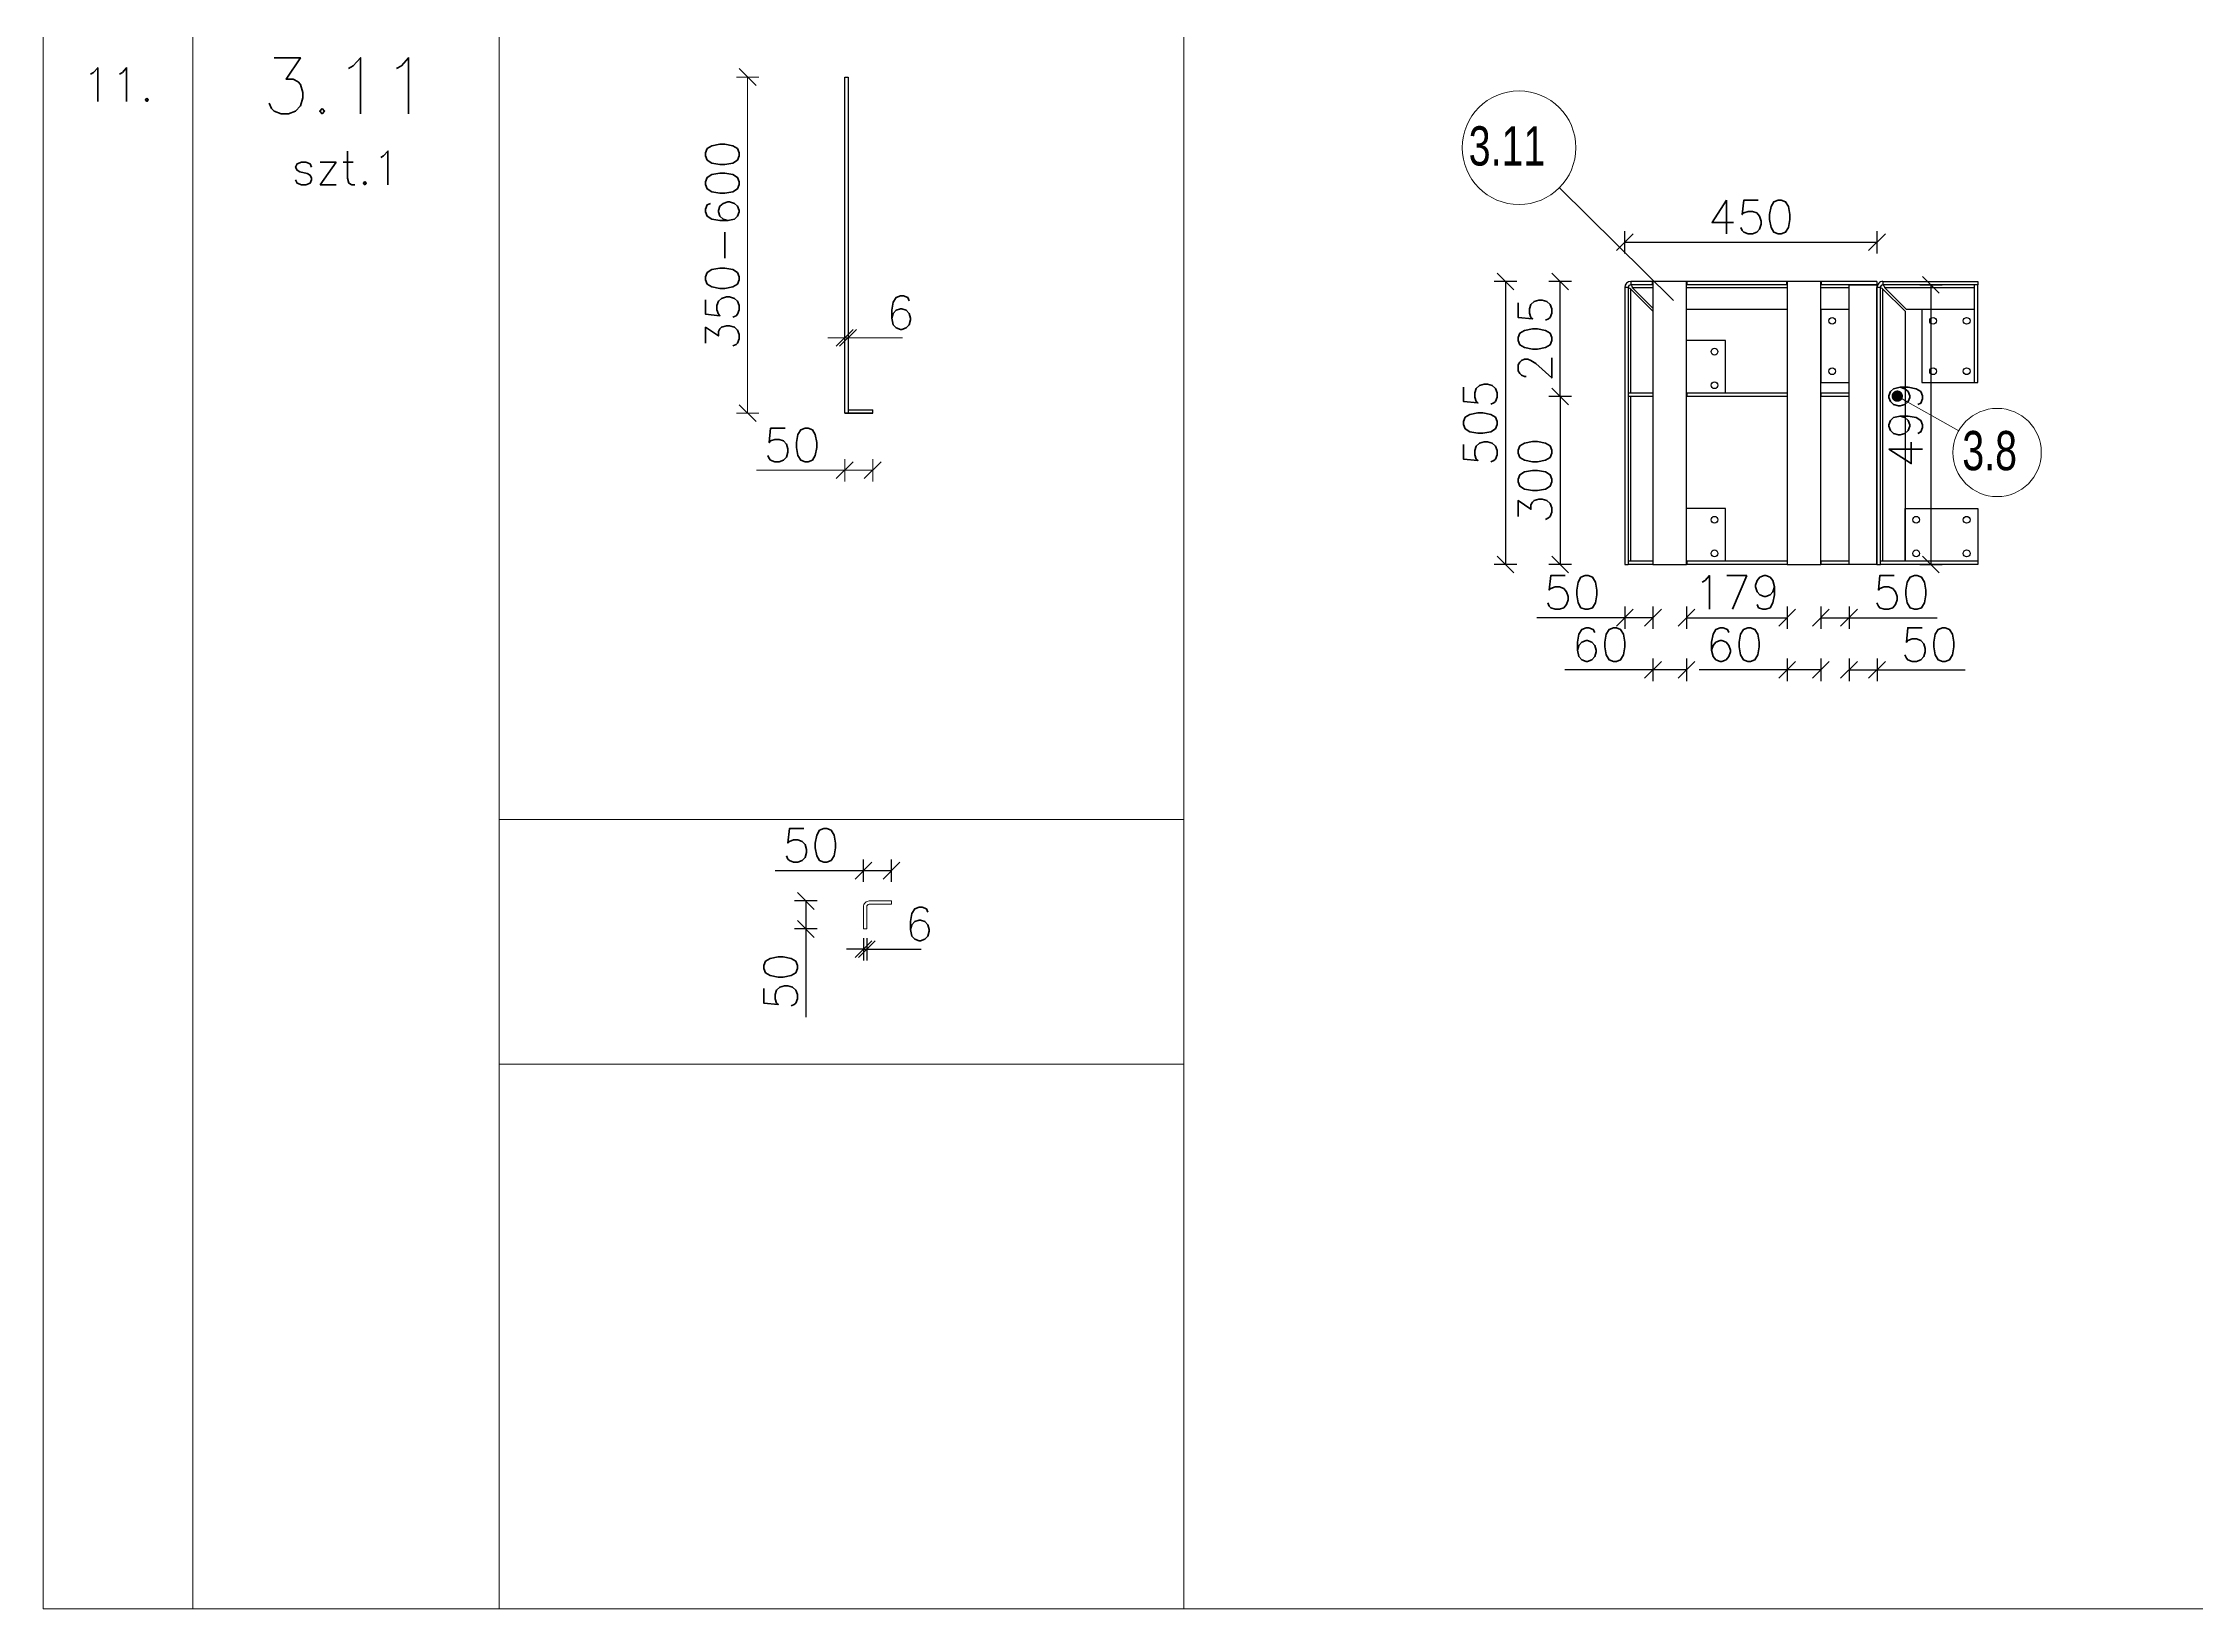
# Model space of a CAD drawing. Header units: millimetres. Extents: x 5046 to 103012, y -15969 to 47766.
# Drawn here: x 86872 to 90714, y 17 to 2812 of the extents above; entities that cross this region are included whole.
import ezdxf

# ---------------------------------------------------------------- set-up
doc = ezdxf.new("R2010")
doc.units = ezdxf.units.MM
doc.layers.get('0').update_dxf_attribs({"lineweight": 0})
doc.layers.get('Defpoints').update_dxf_attribs({"lineweight": 0})
for name, color, linetype, lineweight in [('DIM', 3, 'Continuous', 0), ('Pomocnicze', 252, 'Continuous', 0), ('TEXT', 2, 'Continuous', 0)]:
    doc.layers.add(name, color=color, linetype=linetype, lineweight=lineweight)
doc.layers.add('Profil główny', color=7, linetype='Continuous')
doc.styles.add('Opisy 1-20', font='simplex.shx', dxfattribs={"height": 100})
doc.styles.add('Skala 1-20', font='simplex.shx', dxfattribs={"height": 60})
doc.styles.add('SLDTEXTSTYLE0', font='TXT', dxfattribs={"width": 0.75})
doc.styles.add('SLDTEXTSTYLE1', font='TXT', dxfattribs={"width": 0.75})
doc.dimstyles.new('Skala 1-20', dxfattribs={"dimtxt": 6, "dimasz": 30, "dimexe": 20, "dimexo": 0.625, "dimgap": 15, "dimtad": 1, "dimdec": 0, "dimtxsty": 'Skala 1-20', "dimblk": 'OBLIQUE', "dimcen": 2.5, "dimadec": 0, "dimazin": 0, "dimtfac": 1, "dimtdec": 0, "dimtmove": 0, "dimatfit": 3, "dimldrblk": 'OBLIQUE', "dimfxl": 20, "dimfxlon": 1, "dimarcsym": 0})
doc.dimstyles.new('SLDDIMSTYLE3', dxfattribs={"dimtxt": 3.5, "dimasz": 3.302, "dimexe": 0, "dimexo": 0.0625, "dimgap": 0.875, "dimtad": 1, "dimdec": 0, "dimlfac": 20, "dimrnd": 1e-09, "dimzin": 12, "dimdsep": 46, "dimtxsty": 'SLDTEXTSTYLE0', "dimblk1": 'NONE', "dimblk2": 'NONE', "dimsah": 1, "dimcen": 0, "dimadec": 0, "dimazin": 3, "dimtfac": 1, "dimtdec": 0, "dimtofl": 0, "dimtmove": 0, "dimatfit": 3, "dimldrblk": 'NONE', "dimfxl": 1, "dimfrac": 2, "dimtolj": 1, "dimtzin": 12, "dimarcsym": 0})

# ---------------------------------------------------------------- blocks, each defined once
blk = doc.blocks.new('_Oblique')
at = {"color": 0, "linetype": 'ByBlock', "lineweight": -2}
blk.add_line((-0.5, -0.5), (0.5, 0.5), dxfattribs=at)
blk = doc.blocks.new('*D3398')
at = {"layer": 'Defpoints', "color": 0}
for p in [(-6, -575), (44, -575), (-6, -676.7)]:
    blk.add_point(p, dxfattribs=at)
at = {"layer": 'DIM', "color": 0, "lineweight": -2}
for p, q in [((-6, -676.7), (-163.1, -676.7)), ((-6, -656.7), (-6, -696.7)), ((44, -676.7), (-6, -676.7)), ((44, -656.7), (44, -696.7))]:
    blk.add_line(p, q, dxfattribs=at)
at = {"layer": 'DIM', "color": 0, "linetype": 'ByBlock', "lineweight": -2, "xscale": 30, "yscale": 30, "zscale": 30, "rotation": 180}
blk.add_blockref('_Oblique', (-6, -676.7), dxfattribs=at)
at = {"layer": 'DIM', "color": 0, "linetype": 'ByBlock', "lineweight": -2, "xscale": 30, "yscale": 30, "zscale": 30}
blk.add_blockref('_Oblique', (44, -676.7), dxfattribs=at)
at = {"layer": 'DIM', "color": 0, "insert": (-99.6, -631.7), "char_height": 60, "attachment_point": 5, "style": 'Skala 1-20'}
blk.add_mtext('50', dxfattribs=at)
blk = doc.blocks.new('*D3399')
at = {"layer": 'Defpoints', "color": 0}
for p in [(-6, -441.5), (0, -440.6), (0, -441.5)]:
    blk.add_point(p, dxfattribs=at)
at = {"layer": 'DIM', "color": 0, "lineweight": -2}
for p, q in [((-6, -440.9), (-6, -420.6)), ((0, -440.9), (0, -420.6)), ((-6, -440.6), (-36, -440.6)), ((-6, -440.6), (0, -440.6)), ((0, -440.6), (97.1, -440.6))]:
    blk.add_line(p, q, dxfattribs=at)
at = {"layer": 'DIM', "color": 0, "linetype": 'ByBlock', "lineweight": -2, "xscale": 30, "yscale": 30, "zscale": 30}
blk.add_blockref('_Oblique', (-6, -440.6), dxfattribs=at)
at = {"layer": 'DIM', "color": 0, "linetype": 'ByBlock', "lineweight": -2, "xscale": 30, "yscale": 30, "zscale": 30, "rotation": 180}
blk.add_blockref('_Oblique', (0, -440.6), dxfattribs=at)
at = {"layer": 'DIM', "color": 0, "insert": (93.6, -395.6), "char_height": 60, "attachment_point": 5, "style": 'Skala 1-20'}
blk.add_mtext('6', dxfattribs=at)
blk = doc.blocks.new('*D3400')
at = {"layer": 'Defpoints', "color": 0}
for p in [(-179.2, 25), (-6, 25), (-6, -575)]:
    blk.add_point(p, dxfattribs=at)
at = {"layer": 'DIM', "color": 0, "lineweight": -2}
for p, q in [((-159.2, 25), (-199.2, 25)), ((-179.2, -575), (-179.2, 25)), ((-159.2, -575), (-199.2, -575))]:
    blk.add_line(p, q, dxfattribs=at)
at = {"layer": 'DIM', "color": 0, "linetype": 'ByBlock', "lineweight": -2, "xscale": 30, "yscale": 30, "zscale": 30}
for p, rotation in [((-179.2, 25), 90), ((-179.2, -575), 270)]:
    blk.add_blockref('_Oblique', p, dxfattribs=dict(at, rotation=rotation))
at = {"layer": 'DIM', "color": 0, "insert": (-224.2, -275), "char_height": 60, "attachment_point": 5, "rotation": 90, "style": 'Skala 1-20'}
blk.add_mtext('350-600', dxfattribs=at)
blk = doc.blocks.new('SW_NOTE_0_16')
at = {"color": 0, "linetype": 'Continuous', "lineweight": 0}
blk.add_circle((-3.6, 3.57), 5.07, dxfattribs=at)
at = {"color": 0, "linetype": 'Continuous', "lineweight": 0, "insert": (-8.09, 5.48), "char_height": 3.5, "attachment_point": 1, "style": 'SLDTEXTSTYLE1'}
blk.add_mtext('3.11', dxfattribs=at)
blk = doc.blocks.new('_None')
blk = doc.blocks.new('SW_NOTE_0_21')
at = {"color": 0, "linetype": 'Continuous', "lineweight": 0}
blk.add_circle((3.43, -1.94), 3.94, dxfattribs=at)
at = {"color": 0, "linetype": 'Continuous', "lineweight": 0, "insert": (0.32, -0.02), "char_height": 3.5, "attachment_point": 1, "style": 'SLDTEXTSTYLE1'}
blk.add_mtext('3.8', dxfattribs=at)
blk = doc.blocks.new('_Dot')
at = {"color": 0, "linetype": 'ByBlock', "lineweight": -2}
blk.add_line((-0.5, 0), (-1, 0), dxfattribs=at)
at = {"color": 0, "linetype": 'ByBlock', "const_width": 0.5}
blk.add_lwpolyline([(-0.25, 0, 1), (0.25, 0, 1)], format="xyb", close=True, dxfattribs=at)
blk = doc.blocks.new('*D3808')
at = {"layer": 'Defpoints', "color": 0}
for p in [(89712.4, 2386.1), (89480.8, 1881.1), (89712.4, 1881.1)]:
    blk.add_point(p, dxfattribs=at)
at = {"layer": 'DIM', "color": 0, "lineweight": -2}
for p, q in [((89500.8, 2386.1), (89460.8, 2386.1)), ((89480.8, 2386.1), (89480.8, 1881.1)), ((89500.8, 1881.1), (89460.8, 1881.1))]:
    blk.add_line(p, q, dxfattribs=at)
at = {"layer": 'DIM', "color": 0, "linetype": 'ByBlock', "lineweight": -2, "xscale": 30, "yscale": 30, "zscale": 30}
for p, rotation in [((89480.8, 2386.1), 90), ((89480.8, 1881.1), 270)]:
    blk.add_blockref('_Oblique', p, dxfattribs=dict(at, rotation=rotation))
at = {"layer": 'DIM', "color": 0, "insert": (89435.8, 2133.6), "char_height": 60, "attachment_point": 5, "rotation": 90, "style": 'Skala 1-20'}
blk.add_mtext('505', dxfattribs=at)
blk = doc.blocks.new('*D3809')
at = {"layer": 'Defpoints', "color": 0}
for p in [(89899.9, 2181.1), (89578.3, 1881.1), (89899.9, 1881.1)]:
    blk.add_point(p, dxfattribs=at)
at = {"layer": 'DIM', "color": 0, "lineweight": -2}
for p, q in [((89598.3, 2181.1), (89558.3, 2181.1)), ((89578.3, 2181.1), (89578.3, 1881.1)), ((89598.3, 1881.1), (89558.3, 1881.1))]:
    blk.add_line(p, q, dxfattribs=at)
at = {"layer": 'DIM', "color": 0, "linetype": 'ByBlock', "lineweight": -2, "xscale": 30, "yscale": 30, "zscale": 30}
for p, rotation in [((89578.3, 2181.1), 90), ((89578.3, 1881.1), 270)]:
    blk.add_blockref('_Oblique', p, dxfattribs=dict(at, rotation=rotation))
at = {"layer": 'DIM', "color": 0, "insert": (89533.3, 2031.1), "char_height": 60, "attachment_point": 5, "rotation": 90, "style": 'Skala 1-20'}
blk.add_mtext('300', dxfattribs=at)
blk = doc.blocks.new('*D3810')
at = {"layer": 'Defpoints', "color": 0}
for p in [(89578.3, 2386.1), (89911.5, 2386.1), (89911.5, 2181.1)]:
    blk.add_point(p, dxfattribs=at)
at = {"layer": 'DIM', "color": 0, "lineweight": -2}
for p, q in [((89598.3, 2386.1), (89558.3, 2386.1)), ((89578.3, 2181.1), (89578.3, 2386.1)), ((89598.3, 2181.1), (89558.3, 2181.1))]:
    blk.add_line(p, q, dxfattribs=at)
at = {"layer": 'DIM', "color": 0, "linetype": 'ByBlock', "lineweight": -2, "xscale": 30, "yscale": 30, "zscale": 30}
for p, rotation in [((89578.3, 2386.1), 90), ((89578.3, 2181.1), 270)]:
    blk.add_blockref('_Oblique', p, dxfattribs=dict(at, rotation=rotation))
at = {"layer": 'DIM', "color": 0, "insert": (89533.3, 2283.6), "char_height": 60, "attachment_point": 5, "rotation": 90, "style": 'Skala 1-20'}
blk.add_mtext('205', dxfattribs=at)
blk = doc.blocks.new('*D3811')
at = {"layer": 'Defpoints', "color": 0}
for p in [(89693.6, 1881.1), (89743.8, 1881.1), (89693.6, 1786.2)]:
    blk.add_point(p, dxfattribs=at)
at = {"layer": 'DIM', "color": 0, "lineweight": -2}
for p, q in [((89693.6, 1806.2), (89693.6, 1766.2)), ((89743.8, 1806.2), (89743.8, 1766.2)), ((89693.6, 1786.2), (89536.4, 1786.2)), ((89743.8, 1786.2), (89693.6, 1786.2))]:
    blk.add_line(p, q, dxfattribs=at)
at = {"layer": 'DIM', "color": 0, "linetype": 'ByBlock', "lineweight": -2, "xscale": 30, "yscale": 30, "zscale": 30, "rotation": 180}
blk.add_blockref('_Oblique', (89693.6, 1786.2), dxfattribs=at)
at = {"layer": 'DIM', "color": 0, "linetype": 'ByBlock', "lineweight": -2, "xscale": 30, "yscale": 30, "zscale": 30}
blk.add_blockref('_Oblique', (89743.8, 1786.2), dxfattribs=at)
at = {"layer": 'DIM', "color": 0, "insert": (89600, 1831.2), "char_height": 60, "attachment_point": 5, "style": 'Skala 1-20'}
blk.add_mtext('50', dxfattribs=at)
blk = doc.blocks.new('*D3812')
at = {"layer": 'Defpoints', "color": 0}
for p in [(89803.8, 1986.4), (89983.3, 1986.4), (89983.3, 1786.2)]:
    blk.add_point(p, dxfattribs=at)
at = {"layer": 'DIM', "color": 0, "lineweight": -2}
for p, q in [((89803.8, 1806.2), (89803.8, 1766.2)), ((89983.3, 1806.2), (89983.3, 1766.2)), ((89803.8, 1786.2), (89983.3, 1786.2))]:
    blk.add_line(p, q, dxfattribs=at)
at = {"layer": 'DIM', "color": 0, "linetype": 'ByBlock', "lineweight": -2, "xscale": 30, "yscale": 30, "zscale": 30, "rotation": 180}
blk.add_blockref('_Oblique', (89803.8, 1786.2), dxfattribs=at)
at = {"layer": 'DIM', "color": 0, "linetype": 'ByBlock', "lineweight": -2, "xscale": 30, "yscale": 30, "zscale": 30}
blk.add_blockref('_Oblique', (89983.3, 1786.2), dxfattribs=at)
at = {"layer": 'DIM', "color": 0, "insert": (89893.6, 1831.2), "char_height": 60, "attachment_point": 5, "style": 'Skala 1-20'}
blk.add_mtext('179', dxfattribs=at)
blk = doc.blocks.new('*D3813')
at = {"layer": 'Defpoints', "color": 0}
for p in [(90043.3, 1987), (90093.6, 1987), (90093.6, 1786.2)]:
    blk.add_point(p, dxfattribs=at)
at = {"layer": 'DIM', "color": 0, "lineweight": -2}
for p, q in [((90043.3, 1806.2), (90043.3, 1766.2)), ((90093.6, 1806.2), (90093.6, 1766.2)), ((90043.3, 1786.2), (90093.6, 1786.2)), ((90093.6, 1786.2), (90250.7, 1786.2))]:
    blk.add_line(p, q, dxfattribs=at)
at = {"layer": 'DIM', "color": 0, "linetype": 'ByBlock', "lineweight": -2, "xscale": 30, "yscale": 30, "zscale": 30, "rotation": 180}
blk.add_blockref('_Oblique', (90043.3, 1786.2), dxfattribs=at)
at = {"layer": 'DIM', "color": 0, "linetype": 'ByBlock', "lineweight": -2, "xscale": 30, "yscale": 30, "zscale": 30}
blk.add_blockref('_Oblique', (90093.6, 1786.2), dxfattribs=at)
at = {"layer": 'DIM', "color": 0, "insert": (90187.1, 1831.2), "char_height": 60, "attachment_point": 5, "style": 'Skala 1-20'}
blk.add_mtext('50', dxfattribs=at)
blk = doc.blocks.new('*D3814')
at = {"layer": 'Defpoints', "color": 0}
for p in [(89743.8, 2047.5), (89803.8, 2047.5), (89743.8, 1693.2)]:
    blk.add_point(p, dxfattribs=at)
at = {"layer": 'DIM', "color": 0, "lineweight": -2}
for p, q in [((89743.8, 1693.2), (89586.7, 1693.2)), ((89743.8, 1713.2), (89743.8, 1673.2)), ((89803.8, 1693.2), (89743.8, 1693.2)), ((89803.8, 1713.2), (89803.8, 1673.2))]:
    blk.add_line(p, q, dxfattribs=at)
at = {"layer": 'DIM', "color": 0, "linetype": 'ByBlock', "lineweight": -2, "xscale": 30, "yscale": 30, "zscale": 30, "rotation": 180}
blk.add_blockref('_Oblique', (89743.8, 1693.2), dxfattribs=at)
at = {"layer": 'DIM', "color": 0, "linetype": 'ByBlock', "lineweight": -2, "xscale": 30, "yscale": 30, "zscale": 30}
blk.add_blockref('_Oblique', (89803.8, 1693.2), dxfattribs=at)
at = {"layer": 'DIM', "color": 0, "insert": (89650.2, 1738.2), "char_height": 60, "attachment_point": 5, "style": 'Skala 1-20'}
blk.add_mtext('60', dxfattribs=at)
blk = doc.blocks.new('*D3815')
at = {"layer": 'Defpoints', "color": 0}
for p in [(89983.3, 2072.3), (90043.3, 2072.3), (89983.3, 1693.2)]:
    blk.add_point(p, dxfattribs=at)
at = {"layer": 'DIM', "color": 0, "lineweight": -2}
for p, q in [((89983.3, 1693.2), (89826.2, 1693.2)), ((89983.3, 1713.2), (89983.3, 1673.2)), ((90043.3, 1693.2), (89983.3, 1693.2)), ((90043.3, 1713.2), (90043.3, 1673.2))]:
    blk.add_line(p, q, dxfattribs=at)
at = {"layer": 'DIM', "color": 0, "linetype": 'ByBlock', "lineweight": -2, "xscale": 30, "yscale": 30, "zscale": 30, "rotation": 180}
blk.add_blockref('_Oblique', (89983.3, 1693.2), dxfattribs=at)
at = {"layer": 'DIM', "color": 0, "linetype": 'ByBlock', "lineweight": -2, "xscale": 30, "yscale": 30, "zscale": 30}
blk.add_blockref('_Oblique', (90043.3, 1693.2), dxfattribs=at)
at = {"layer": 'DIM', "color": 0, "insert": (89889.7, 1738.2), "char_height": 60, "attachment_point": 5, "style": 'Skala 1-20'}
blk.add_mtext('60', dxfattribs=at)
blk = doc.blocks.new('*D3816')
at = {"layer": 'Defpoints', "color": 0}
for p in [(90093.6, 1933.3), (90143.6, 1933.3), (90143.6, 1693.2)]:
    blk.add_point(p, dxfattribs=at)
at = {"layer": 'DIM', "color": 0, "lineweight": -2}
for p, q in [((90093.6, 1713.2), (90093.6, 1673.2)), ((90093.6, 1693.2), (90143.6, 1693.2)), ((90143.6, 1713.2), (90143.6, 1673.2)), ((90143.6, 1693.2), (90300.7, 1693.2))]:
    blk.add_line(p, q, dxfattribs=at)
at = {"layer": 'DIM', "color": 0, "linetype": 'ByBlock', "lineweight": -2, "xscale": 30, "yscale": 30, "zscale": 30, "rotation": 180}
blk.add_blockref('_Oblique', (90093.6, 1693.2), dxfattribs=at)
at = {"layer": 'DIM', "color": 0, "linetype": 'ByBlock', "lineweight": -2, "xscale": 30, "yscale": 30, "zscale": 30}
blk.add_blockref('_Oblique', (90143.6, 1693.2), dxfattribs=at)
at = {"layer": 'DIM', "color": 0, "insert": (90237.1, 1738.2), "char_height": 60, "attachment_point": 5, "style": 'Skala 1-20'}
blk.add_mtext('50', dxfattribs=at)
blk = doc.blocks.new('*D3817')
at = {"layer": 'Defpoints', "color": 0}
for p in [(90143.6, 2456.3), (90143.6, 2386.1), (89693.6, 2328)]:
    blk.add_point(p, dxfattribs=at)
at = {"layer": 'DIM', "color": 0, "lineweight": -2}
for p, q in [((89693.6, 2436.3), (89693.6, 2476.3)), ((90143.6, 2436.3), (90143.6, 2476.3)), ((89693.6, 2456.3), (90143.6, 2456.3))]:
    blk.add_line(p, q, dxfattribs=at)
at = {"layer": 'DIM', "color": 0, "linetype": 'ByBlock', "lineweight": -2, "xscale": 30, "yscale": 30, "zscale": 30, "rotation": 180}
blk.add_blockref('_Oblique', (89693.6, 2456.3), dxfattribs=at)
at = {"layer": 'DIM', "color": 0, "linetype": 'ByBlock', "lineweight": -2, "xscale": 30, "yscale": 30, "zscale": 30}
blk.add_blockref('_Oblique', (90143.6, 2456.3), dxfattribs=at)
at = {"layer": 'DIM', "color": 0, "insert": (89918.6, 2501.3), "char_height": 60, "attachment_point": 5, "style": 'Skala 1-20'}
blk.add_mtext('450', dxfattribs=at)
blk = doc.blocks.new('*D3818')
at = {"layer": 'Defpoints', "color": 0}
for p in [(90118.6, 2380.1), (90118.6, 1881.1), (90239.7, 1881.1)]:
    blk.add_point(p, dxfattribs=at)
at = {"layer": 'DIM', "color": 0, "lineweight": -2}
for p, q in [((90219.7, 2380.1), (90259.7, 2380.1)), ((90239.7, 2380.1), (90239.7, 1881.1)), ((90219.7, 1881.1), (90259.7, 1881.1))]:
    blk.add_line(p, q, dxfattribs=at)
at = {"layer": 'DIM', "color": 0, "linetype": 'ByBlock', "lineweight": -2, "xscale": 30, "yscale": 30, "zscale": 30}
for p, rotation in [((90239.7, 2380.1), 90), ((90239.7, 1881.1), 270)]:
    blk.add_blockref('_Oblique', p, dxfattribs=dict(at, rotation=rotation))
at = {"layer": 'DIM', "color": 0, "insert": (90194.7, 2130.6), "char_height": 60, "attachment_point": 5, "rotation": 90, "style": 'Skala 1-20'}
blk.add_mtext('499', dxfattribs=at)
blk = doc.blocks.new('*D3835')
at = {"layer": 'Defpoints', "color": 0}
for p in [(88335.2, 1334.7), (88335.2, 1270.1), (88385.2, 1280.7)]:
    blk.add_point(p, dxfattribs=at)
at = {"layer": 'DIM', "color": 0, "lineweight": -2}
for p, q in [((88335.2, 1314.7), (88335.2, 1354.7)), ((88385.2, 1314.7), (88385.2, 1354.7)), ((88335.2, 1334.7), (88178, 1334.7)), ((88385.2, 1334.7), (88335.2, 1334.7))]:
    blk.add_line(p, q, dxfattribs=at)
at = {"layer": 'DIM', "color": 0, "linetype": 'ByBlock', "lineweight": -2, "xscale": 30, "yscale": 30, "zscale": 30, "rotation": 180}
blk.add_blockref('_Oblique', (88335.2, 1334.7), dxfattribs=at)
at = {"layer": 'DIM', "color": 0, "linetype": 'ByBlock', "lineweight": -2, "xscale": 30, "yscale": 30, "zscale": 30}
blk.add_blockref('_Oblique', (88385.2, 1334.7), dxfattribs=at)
at = {"layer": 'DIM', "color": 0, "insert": (88241.6, 1379.7), "char_height": 60, "attachment_point": 5, "style": 'Skala 1-20'}
blk.add_mtext('50', dxfattribs=at)
blk = doc.blocks.new('*D3836')
at = {"layer": 'Defpoints', "color": 0}
for p in [(88365.4, 1280.7), (88232.5, 1230.7), (88341.2, 1230.7)]:
    blk.add_point(p, dxfattribs=at)
at = {"layer": 'DIM', "color": 0, "lineweight": -2}
for p, q in [((88252.5, 1280.7), (88212.5, 1280.7)), ((88232.5, 1280.7), (88232.5, 1230.7)), ((88252.5, 1230.7), (88212.5, 1230.7)), ((88232.5, 1230.7), (88232.5, 1073.5))]:
    blk.add_line(p, q, dxfattribs=at)
at = {"layer": 'DIM', "color": 0, "linetype": 'ByBlock', "lineweight": -2, "xscale": 30, "yscale": 30, "zscale": 30}
for p, rotation in [((88232.5, 1280.7), 90), ((88232.5, 1230.7), 270)]:
    blk.add_blockref('_Oblique', p, dxfattribs=dict(at, rotation=rotation))
at = {"layer": 'DIM', "color": 0, "insert": (88187.5, 1137.1), "char_height": 60, "attachment_point": 5, "rotation": 90, "style": 'Skala 1-20'}
blk.add_mtext('50', dxfattribs=at)
blk = doc.blocks.new('*D3837')
at = {"layer": 'Defpoints', "color": 0}
for p in [(88335.2, 1239.4), (88341.2, 1239.4), (88341.2, 1194.5)]:
    blk.add_point(p, dxfattribs=at)
at = {"layer": 'DIM', "color": 0, "lineweight": -2}
for p, q in [((88335.2, 1194.5), (88305.2, 1194.5)), ((88335.2, 1214.5), (88335.2, 1174.5)), ((88335.2, 1194.5), (88341.2, 1194.5)), ((88341.2, 1214.5), (88341.2, 1174.5)), ((88341.2, 1194.5), (88438.3, 1194.5))]:
    blk.add_line(p, q, dxfattribs=at)
at = {"layer": 'DIM', "color": 0, "linetype": 'ByBlock', "lineweight": -2, "xscale": 30, "yscale": 30, "zscale": 30}
blk.add_blockref('_Oblique', (88335.2, 1194.5), dxfattribs=at)
at = {"layer": 'DIM', "color": 0, "linetype": 'ByBlock', "lineweight": -2, "xscale": 30, "yscale": 30, "zscale": 30, "rotation": 180}
blk.add_blockref('_Oblique', (88341.2, 1194.5), dxfattribs=at)
at = {"layer": 'DIM', "color": 0, "insert": (88434.7, 1239.5), "char_height": 60, "attachment_point": 5, "style": 'Skala 1-20'}
blk.add_mtext('6', dxfattribs=at)
blk = doc.blocks.new('przekroj_3')
at = {"layer": 'Profil główny'}
for p, q in [((-6, -575), (-6, 25)), ((-6, 25), (0, 25)), ((0, 25), (0, -569)), ((0, 25), (0, -25)), ((44, -575), (-6, -575)), ((-6, -575), (44, -575)), ((0, -569), (44, -569)), ((0, -569), (0, -575)), ((44, -575), (44, -569))]:
    blk.add_line(p, q, dxfattribs=at)
at = {"layer": 'DIM'}
dim = blk.add_aligned_dim(p1=(-6, -575), p2=(-6, 25), distance=173.2, text='350-<>', dimstyle='Skala 1-20', override={"dimtxsty": 'Skala 1-20'}, dxfattribs=at)
dim.commit()
dim.dimension.update_dxf_attribs({"geometry": '*D3400', "text_midpoint": (-224.2, -275)})
for p1, p2, distance, picture, middle in [((-6, -441.5), (0, -441.5), 0.9, '*D3399', (93.6, -395.6)), ((44, -575), (-6, -575), 101.7, '*D3398', (-99.6, -631.7))]:
    dim = blk.add_aligned_dim(p1=p1, p2=p2, distance=distance, dimstyle='Skala 1-20', dxfattribs=at)
    dim.commit()
    dim.dimension.update_dxf_attribs({"geometry": picture, "text_midpoint": middle})
blk = doc.blocks.new('3.11')
at = {"color": 7, "linetype": 'Continuous', "lineweight": 25}
for p, q in [((-18.71, 6.29), (-19.01, 6.29)), ((-19.01, 6.29), (-19.01, -18.44)), ((-18.71, 6.29), (-18.71, -18.44)), ((-18.48, 6.81), (-18.48, 6.51)), ((-16.55, 6.81), (-18.48, 6.81)), ((-16.55, 6.51), (-18.48, 6.51)), ((-16.51, 4.17), (-18.48, 6.15)), ((-18.48, -3.14), (-18.48, 6.15)), ((-18.34, 6.29), (-16.5, 4.44)), ((-18.34, 6.29), (-16.5, 6.29)), ((-16.55, 6.81), (-16.55, 6.51)), ((-16.5, 6.81), (-16.55, 6.81)), ((-16.5, 6.51), (-16.55, 6.51)), ((-13.5, 6.81), (-16.5, 6.81)), ((-16.5, 6.81), (-16.5, -18.44)), ((-13.5, -18.44), (-13.5, 6.81)), ((-13.45, 6.81), (-13.5, 6.81)), ((-13.45, 6.51), (-13.5, 6.51)), ((-13.5, 6.29), (-4.52, 6.29)), ((-13.45, 6.51), (-13.45, 6.81)), ((-4.57, 6.81), (-13.45, 6.81)), ((-4.57, 6.51), (-13.45, 6.51)), ((-4.57, 6.81), (-4.57, 6.51)), ((-4.52, 6.81), (-4.57, 6.81)), ((-4.52, 6.51), (-4.57, 6.51)), ((-1.52, 6.81), (-4.52, 6.81)), ((-4.52, 6.81), (-4.52, -18.44)), ((-1.52, -18.44), (-1.52, 6.81)), ((-1.47, 6.81), (-1.52, 6.81)), ((-1.47, 6.51), (-1.52, 6.51)), ((-1.52, 6.29), (0.99, 6.29)), ((3.49, 6.81), (-1.47, 6.81)), ((-1.47, 6.51), (-1.47, 6.81)), ((3.49, 6.51), (-1.47, 6.51)), ((0.99, 6.51), (0.99, -18.44)), ((0.99, 6.51), (3.49, 6.51)), ((3.49, 6.81), (3.49, 6.51)), ((3.49, 6.51), (3.49, -18.44)), ((3.79, 6.29), (3.49, 6.29)), ((3.49, -18.44), (3.49, 6.29)), ((3.79, -18.44), (3.79, 6.29)), ((4.02, 6.81), (4.02, 6.51)), ((4.02, 6.81), (12.49, 6.81)), ((12.49, 6.51), (4.02, 6.51)), ((5.99, 4.17), (4.02, 6.15)), ((4.02, -18.14), (4.02, 6.15)), ((4.16, 6.29), (6.13, 4.31)), ((4.16, 6.29), (12.19, 6.29)), ((12.19, -2.19), (12.19, 6.51)), ((12.49, 6.81), (12.49, 6.51)), ((12.49, -2.19), (12.49, 6.51)), ((-16.51, 4.17), (-16.51, -3.14)), ((-4.52, 4.31), (-13.5, 4.31)), ((0.99, 4.31), (-1.52, 4.31)), ((-1.51, 4.31), (-1.51, -2.19)), ((0.99, 4.31), (-1.51, 4.31)), ((5.99, 4.17), (5.99, -18.14)), ((12.19, 4.31), (6.13, 4.31)), ((7.49, 4.31), (7.49, -2.19)), ((12.19, 4.31), (7.49, 4.31)), ((-16.51, 1.56), (-16.51, -3.14)), ((-16.5, 1.56), (-16.51, 1.56)), ((-10.01, 1.56), (-13.5, 1.56)), ((-10.01, -3.14), (-10.01, 1.56)), ((-18.71, -3.14), (-18.71, -3.44)), ((-16.51, -3.14), (-18.71, -3.14)), ((-16.51, -3.44), (-18.71, -3.44)), ((-18.48, -18.14), (-18.48, -3.44)), ((-16.51, -3.14), (-16.51, -3.44)), ((-16.5, -3.14), (-16.51, -3.14)), ((-16.51, -3.44), (-16.51, -18.14)), ((-16.5, -3.44), (-16.51, -3.44)), ((-13.48, -3.14), (-13.5, -3.14)), ((-13.48, -3.44), (-13.5, -3.44)), ((-13.48, -3.14), (-13.48, -3.44)), ((-4.53, -3.14), (-13.48, -3.14)), ((-4.53, -3.44), (-13.48, -3.44)), ((-4.53, -3.14), (-4.53, -3.44)), ((-4.52, -3.14), (-4.53, -3.14)), ((-4.52, -3.44), (-4.53, -3.44)), ((-1.51, -3.14), (-1.52, -3.14)), ((-1.51, -3.44), (-1.52, -3.44)), ((-1.51, -2.19), (0.99, -2.19)), ((0.97, -3.14), (-1.51, -3.14)), ((-1.51, -3.14), (-1.51, -3.44)), ((0.97, -3.44), (-1.51, -3.44)), ((0.97, -3.14), (0.97, -3.44)), ((0.99, -3.14), (0.97, -3.14)), ((0.99, -3.44), (0.97, -3.44)), ((7.49, -2.19), (12.19, -2.19)), ((12.19, -2.19), (12.49, -2.19)), ((-16.5, -13.44), (-16.51, -13.44)), ((-16.51, -13.44), (-16.51, -18.14)), ((-10.01, -13.44), (-13.5, -13.44)), ((-10.01, -18.14), (-10.01, -13.44)), ((5.99, -18.14), (5.99, -13.44)), ((5.99, -13.44), (12.49, -13.44)), ((12.49, -13.44), (12.49, -18.14)), ((-19.01, -18.44), (-18.71, -18.44)), ((-18.71, -18.14), (-18.71, -18.44)), ((-16.51, -18.14), (-18.71, -18.14)), ((-16.51, -18.44), (-18.71, -18.44)), ((-16.51, -18.14), (-16.51, -18.44)), ((-16.5, -18.14), (-16.51, -18.14)), ((-16.5, -18.44), (-16.51, -18.44)), ((-16.5, -18.44), (-13.5, -18.44)), ((-13.48, -18.14), (-13.5, -18.14)), ((-13.48, -18.44), (-13.5, -18.44)), ((-13.48, -18.14), (-13.48, -18.44)), ((-4.53, -18.14), (-13.48, -18.14)), ((-4.53, -18.44), (-13.48, -18.44)), ((-4.53, -18.14), (-4.53, -18.44)), ((-4.52, -18.14), (-4.53, -18.14)), ((-4.52, -18.44), (-4.53, -18.44)), ((-4.52, -18.44), (-1.52, -18.44)), ((-1.51, -18.14), (-1.52, -18.14)), ((-1.51, -18.44), (-1.52, -18.44)), ((-1.51, -18.14), (-1.51, -18.44)), ((0.97, -18.14), (-1.51, -18.14)), ((0.97, -18.44), (-1.51, -18.44)), ((0.97, -18.14), (0.97, -18.44)), ((0.99, -18.14), (0.97, -18.14)), ((0.99, -18.44), (0.97, -18.44)), ((3.49, -18.44), (0.99, -18.44)), ((3.49, -18.44), (3.79, -18.44)), ((12.49, -18.14), (3.79, -18.14)), ((12.49, -18.44), (3.79, -18.44)), ((12.49, -18.14), (12.49, -18.44))]:
    blk.add_line(p, q, dxfattribs=at)
at = {"color": 7, "linetype": 'Continuous', "lineweight": 0}
blk.add_line((10.78, -6.5), (5.3, -3.41), dxfattribs=at)
at = {"color": 7, "linetype": 'Continuous', "lineweight": 25, "flags": 128}
for points in [[(-18.48, 6.15), (-18.56, 6.18), (-18.63, 6.21), (-18.68, 6.24), (-18.71, 6.28), (-18.71, 6.29)], [(-18.48, 6.51), (-18.45, 6.5), (-18.42, 6.46), (-18.38, 6.39), (-18.35, 6.31), (-18.34, 6.29)], [(4.02, 6.15), (3.94, 6.18), (3.87, 6.21), (3.82, 6.24), (3.79, 6.28), (3.79, 6.29)], [(4.02, 6.51), (4.05, 6.5), (4.08, 6.46), (4.12, 6.39), (4.15, 6.31), (4.16, 6.29)]]:
    blk.add_lwpolyline(points, dxfattribs=at)
at = {"color": 7, "linetype": 'Continuous', "lineweight": 25}
for centre in [(-0.51, 3.31), (8.49, 3.31), (11.49, 3.31), (-11.01, 0.56), (-0.51, -1.19), (8.49, -1.19), (11.49, -1.19), (-11.01, -2.44), (-11.01, -14.44), (6.99, -14.44), (11.49, -14.44), (-11.01, -17.44), (6.99, -17.44), (11.49, -17.44)]:
    blk.add_circle(centre, 0.3, dxfattribs=at)
for centre, radius, start, end in [((-18.48, 6.29), 0.527, 90.0003, 179.9997), ((-18.48, 6.29), 0.226, 90.0003, 179.9997), ((4.02, 6.29), 0.526, 89.9992, 180.0008), ((4.02, 6.29), 0.226, 89.9988, 179.9997)]:
    blk.add_arc(centre, radius, start, end, dxfattribs=at)
at = {"color": 7, "linetype": 'Continuous', "lineweight": 0}
for name, p in [('SW_NOTE_0_16', (-24.84, 15.19)), ('SW_NOTE_0_21', (10.78, -6.5))]:
    blk.add_blockref(name, p, dxfattribs=at)
at = {"color": 7, "linetype": 'Continuous', "lineweight": 0, "xscale": 1.016, "yscale": 1.016, "rotation": 150.5463952227336}
blk.add_blockref('_Dot', (5.3, -3.41, -15.9), dxfattribs=at)
at = {"color": 7, "linetype": 'Continuous', "lineweight": 0}
blk.add_leader([(-14.67, 5.13), (-24.84, 15.19)], dimstyle='SLDDIMSTYLE3', dxfattribs=at)

msp = doc.modelspace()

# ---------------------------------------------------------------- linework, layer by layer
for p, q in [((88385.2, 1280.7), (88385.2, 1274.7)), ((88341.2, 1230.7), (88335.2, 1230.7))]:
    msp.add_line(p, q)
for points in [[(88385.2, 1280.7), (88345.7, 1280.7, 0.414214), (88335.2, 1270.1), (88335.2, 1230.7)], [(88385.2, 1274.7), (88345.7, 1274.7, 0.414214), (88341.2, 1270.1), (88341.2, 1230.7)]]:
    msp.add_lwpolyline(points, format="xyb")
at = {"layer": 'Pomocnicze'}
for p, q in [((87139.1, 5658.5), (87139.1, 17.1)), ((87685.3, 5658.5), (87685.3, 17.1)), ((88907, 5658.5), (88907, 17.1)), ((88907, 1426), (87685.3, 1426)), ((88907, 989.1), (87685.3, 989.1))]:
    msp.add_line(p, q, dxfattribs=at)
msp.add_lwpolyline([(86871.6, 5658.5), (86871.6, 17.1), (94557, 17.1), (94557, 5658.5)], close=True, dxfattribs=at)

# ---------------------------------------------------------------- block references
msp.add_blockref('przekroj_3', (88307.8, 2726.1))
at = {"xscale": 20, "yscale": 20, "zscale": 20}
msp.add_blockref('3.11', (90073.7, 2249.8), dxfattribs=at)

# ---------------------------------------------------------------- texts
at = {"layer": 'TEXT', "attachment_point": 1}
for s, insert, char_height, width, style in [('\\pxqc;11.', (86871.6, 2767.7), 60, 267.428, 'Skala 1-20'), ('\\pxqc;3.11\\P{\\H0.6x;szt.1}', (87139.1, 2785.6), 100, 546.27, 'Opisy 1-20')]:
    msp.add_mtext(s, dxfattribs=dict(at, insert=insert, char_height=char_height, width=width, style=style))

# ---------------------------------------------------------------- dimensions: what is measured, and where the dimension line sits
at = {"layer": 'DIM'}
for base, p1, p2, picture, middle in [((90143.6, 2456.3), (89693.6, 2328), (90143.6, 2386.1), '*D3817', (89918.6, 2501.3)), ((89743.8, 1693.2), (89803.8, 2047.5), (89743.8, 2047.5), '*D3814', (89650.2, 1738.2)), ((89983.3, 1693.2), (90043.3, 2072.3), (89983.3, 2072.3), '*D3815', (89889.7, 1738.2)), ((89983.31578, 1786.1811), (89803.8158, 1986.35013), (89983.31578, 1986.35013), '*D3812', (89893.56579, 1831.1811)), ((90093.6, 1786.2), (90043.3, 1987), (90093.6, 1987), '*D3813', (90187.1, 1831.2)), ((90143.6, 1693.2), (90093.6, 1933.3), (90143.6, 1933.3), '*D3816', (90237.1, 1738.2)), ((89693.6, 1786.2), (89743.8, 1881.1), (89693.6, 1881.1), '*D3811', (89600, 1831.2)), ((88335.2, 1334.7), (88385.2, 1280.7), (88335.2, 1270.1), '*D3835', (88241.6, 1379.7)), ((88341.2, 1194.5), (88335.2, 1239.4), (88341.2, 1239.4), '*D3837', (88434.7, 1239.5))]:
    dim = msp.add_linear_dim(base=base, p1=p1, p2=p2, dimstyle='Skala 1-20', dxfattribs=at)
    dim.commit()
    dim.dimension.update_dxf_attribs({"geometry": picture, "text_midpoint": middle})
for base, p1, p2, picture, middle in [((89480.8, 1881.1), (89712.4, 2386.1), (89712.4, 1881.1), '*D3808', (89435.8, 2133.6)), ((89578.3, 2386.1), (89911.5, 2181.1), (89911.5, 2386.1), '*D3810', (89533.3, 2283.6)), ((90239.7, 1881.1), (90118.6, 2380.1), (90118.6, 1881.1), '*D3818', (90194.7, 2130.6)), ((89578.3, 1881.1), (89899.9, 2181.1), (89899.9, 1881.1), '*D3809', (89533.3, 2031.1)), ((88232.5, 1230.7), (88365.4, 1280.7), (88341.2, 1230.7), '*D3836', (88187.5, 1137.1))]:
    dim = msp.add_linear_dim(base=base, p1=p1, p2=p2, angle=90, dimstyle='Skala 1-20', dxfattribs=at)
    dim.commit()
    dim.dimension.update_dxf_attribs({"geometry": picture, "text_midpoint": middle})

doc.saveas('drawing.dxf')
